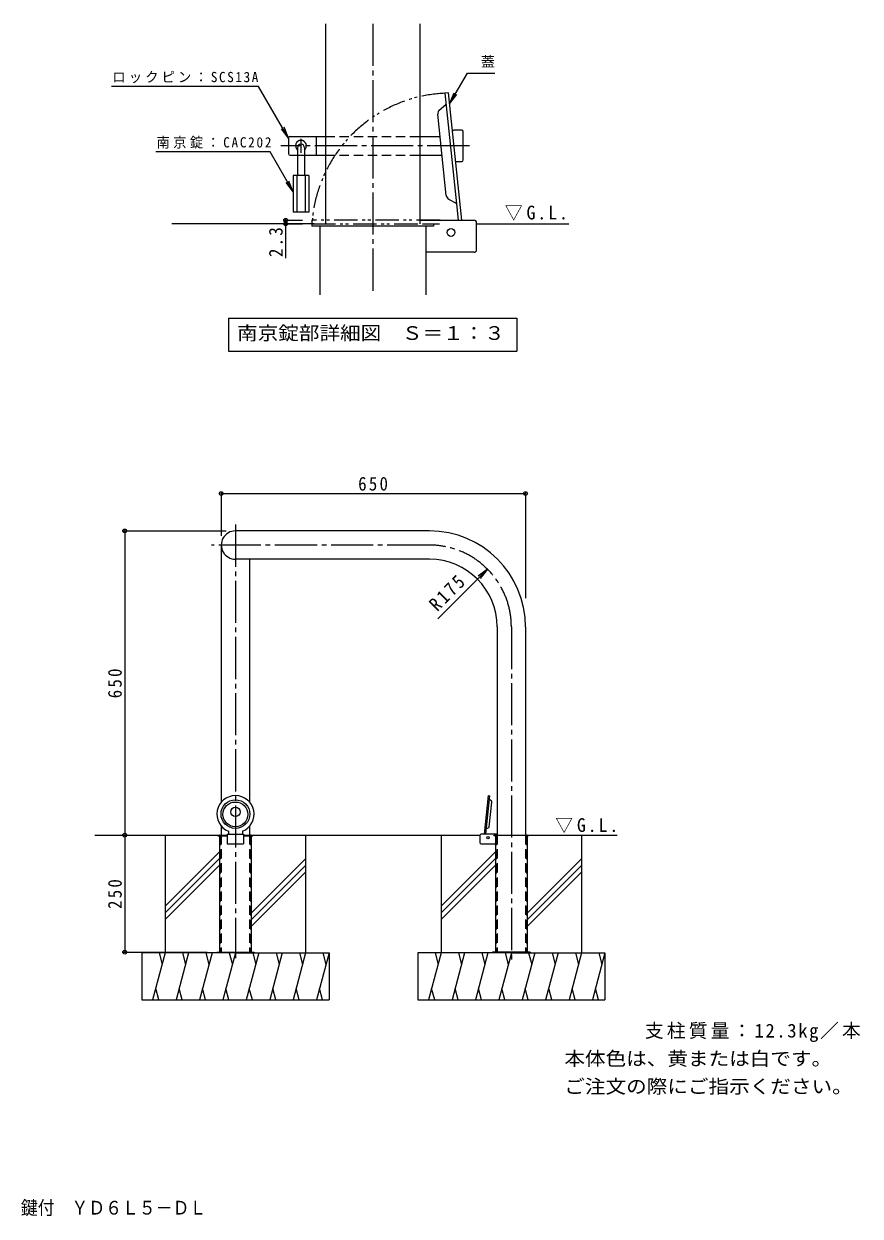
# Model space of a CAD drawing. Units: millimetres at full size, sheet at 1:10, with parts at other scales. Extents: x -1749 to 1825, y -1371 to 1318.
# Drawn here: x 38 to 1825, y -1371 to 1176 of the extents above; entities that cross this region are included whole.
import ezdxf
from ezdxf.enums import TextEntityAlignment as Align

# ---------------------------------------------------------------- set-up
doc = ezdxf.new("R2010")
doc.units = ezdxf.units.MM
doc.header["$LTSCALE"] = 10
doc.header["$PDMODE"] = 32
doc.header["$PDSIZE"] = 8
for name, pattern in [('CHAIN1', [8, 5, -1, 1, -1]), ('CHAIN2', [12, 9, -1, 1, -1]), ('DASHED1', [1.8, 1.2, -0.6]), ('DASHED2', [3, 2, -1]), ('DOUBLE_CHAIN1', [8.8, 5, -1, 0.6, -0.6, 0.6, -1])]:
    doc.linetypes.add(name, pattern=pattern)
for name, color, linetype, lineweight in [('C-0', 7, 'CHAIN2', 9), ('C-1', 7, 'Continuous', 9), ('C-2', 3, 'Continuous', 9), ('C-3', 4, 'Continuous', 9), ('C-4', 7, 'Continuous', 9), ('C-5', 7, 'Continuous', 9), ('C-6', 6, 'Continuous', 5), ('D-0', 7, 'CHAIN2', 9), ('D-2', 3, 'Continuous', 9), ('D-3', 6, 'Continuous', 5), ('D-4', 7, 'Continuous', 9), ('D-5', 7, 'Continuous', 9), ('D-6', 6, 'Continuous', 5), ('D-B', 7, 'Continuous', 9)]:
    doc.layers.add(name, color=color, linetype=linetype, lineweight=lineweight)
doc.layers.add('F-5_F-5ﾚｲﾔ', color=2, linetype='Continuous')
doc.styles.add('ＭＳ ゴシック', font='')
doc.styles.get('ＭＳ ゴシック').set_extended_font_data('MS Gothic')

msp = doc.modelspace()

# ---------------------------------------------------------------- linework, layer by layer
at = {"layer": 'C-0'}
for p, q in [((489.97, 106.22), (489.97, -819.8)), ((904.47, 62.5), (439.22, 62.5)), ((1079.47, -112.5), (1079.47, -824.53))]:
    msp.add_line(p, q, dxfattribs=at)
msp.add_arc((904.47, -112.5), 175, 0, 90, dxfattribs=at)
at = {"layer": 'C-1'}
for p, q in [((449.97, -807.25), (449.97, -808.75)), ((449.97, -807.25), (529.97, -807.25)), ((469.35, -807.25), (469.35, -808.75)), ((510.58, -807.25), (510.58, -808.75)), ((529.97, -807.25), (529.97, -808.75)), ((1039.47, -807.25), (1039.47, -808.75)), ((1119.47, -807.25), (1039.47, -807.25)), ((1066.97, -807.25), (1066.97, -808.75)), ((1091.97, -807.25), (1091.97, -808.75)), ((1119.47, -807.25), (1119.47, -808.75))]:
    msp.add_line(p, q, dxfattribs=at)
at = {"layer": 'C-2'}
for p, q in [((904.47, 92.75), (489.97, 92.75)), ((459.72, 62.5), (459.72, -486.47)), ((904.47, 32.25), (489.97, 32.25)), ((520.22, 32.25), (520.22, -486.47)), ((1049.22, -112.5), (1049.22, -557.25)), ((1109.72, -112.5), (1109.72, -557.25)), ((459.72, -537.76), (459.72, -557.25)), ((520.22, -537.76), (520.22, -557.25))]:
    msp.add_line(p, q, dxfattribs=at)
at = {"layer": 'C-2', "linetype": 'DASHED2'}
for p, q in [((459.72, -557.25), (459.72, -807.25)), ((520.22, -557.25), (520.22, -807.25)), ((1049.22, -557.25), (1049.22, -807.25)), ((1109.72, -557.25), (1109.72, -807.25))]:
    msp.add_line(p, q, dxfattribs=at)
at = {"layer": 'C-2'}
for centre, radius, start, end in [((489.97, 62.5), 30.25, 89.99986, 270.00014), ((904.47, -112.5), 205.25, 0, 90), ((904.47, -112.5), 144.75, 0, 90)]:
    msp.add_arc(centre, radius, start, end, dxfattribs=at)
at = {"layer": 'C-3', "color": 6, "lineweight": 5}
for p, q in [((1022.34, -554.95), (1031, -472.58)), ((1024.66, -554.95), (1033.29, -472.82)), ((1031, -472.58), (1033.29, -472.82)), ((1036.82, -484.36), (1032.75, -480.82)), ((1032.36, -539.02), (1037.84, -486.94)), ((474.97, -548.72), (474.97, -554.95)), ((504.97, -548.72), (504.97, -554.95)), ((1023, -548.72), (1025.29, -548.96)), ((1030.84, -541.33), (1026.11, -543.95))]:
    msp.add_line(p, q, dxfattribs=at)
at = {"layer": 'C-3'}
for p, q in [((452.47, -557.25), (452.47, -558.75)), ((452.47, -557.25), (472.47, -557.25)), ((452.47, -558.75), (472.47, -558.75)), ((455.97, -558.75), (455.97, -807.25)), ((507.47, -557.25), (527.47, -557.25)), ((507.47, -558.75), (527.47, -558.75)), ((523.97, -558.75), (523.97, -807.25)), ((527.47, -557.25), (527.47, -558.75)), ((1041.97, -557.25), (1049.22, -557.25)), ((1045.47, -558.75), (1041.97, -558.75)), ((1045.47, -558.75), (1045.47, -807.25)), ((1113.47, -558.75), (1113.47, -807.25)), ((1116.97, -558.75), (1113.47, -558.75)), ((1116.97, -557.25), (1116.97, -558.75))]:
    msp.add_line(p, q, dxfattribs=at)
at = {"layer": 'C-3', "linetype": 'DASHED2'}
for p, q in [((457.47, -558.75), (457.47, -807.25)), ((522.47, -558.75), (522.47, -807.25)), ((1046.97, -558.75), (1046.97, -807.25)), ((1111.97, -558.75), (1111.97, -807.25))]:
    msp.add_line(p, q, dxfattribs=at)
at = {"layer": 'C-3', "color": 3}
for p, q in [((472.47, -554.95), (507.47, -554.95)), ((472.47, -554.95), (472.47, -575.45)), ((507.47, -554.95), (507.47, -575.45)), ((1012.97, -573.95), (1012.97, -556.45)), ((1049.22, -554.95), (1014.47, -554.95)), ((472.47, -575.45), (507.47, -575.45)), ((1014.47, -575.45), (1045.47, -575.45))]:
    msp.add_line(p, q, dxfattribs=at)
at = {"layer": 'C-3'}
msp.add_lwpolyline([(1041.97, -557.25), (1041.97, -557.31), (1041.97, -558.75)], dxfattribs=at)
at = {"layer": 'C-3', "color": 2}
msp.add_circle((1029.37, -562.75), 2.5, dxfattribs=at)
at = {"layer": 'C-3', "color": 6, "lineweight": 5}
for centre, radius, start, end in [((1033.21, -480.29), 0.7, 173.99799, 228.99889), ((1034.85, -486.62), 3, 353.99956, 48.99919), ((1026.45, -544.56), 0.7, 119.00227, 174.00244), ((1029.38, -538.71), 3, 299.00172, 353.99965)]:
    msp.add_arc(centre, radius, start, end, dxfattribs=at)
at = {"layer": 'C-3', "linetype": 'DASHED1'}
for centre, start, end in [((455.97, -558.75), 0, 90), ((523.97, -558.75), 90, 180), ((1045.47, -558.75), 0, 90), ((1113.47, -558.75), 90, 180)]:
    msp.add_arc(centre, 1.5, start, end, dxfattribs=at)
at = {"layer": 'C-3', "color": 3}
for centre, start, end in [((1014.47, -556.45), 90, 180), ((1014.47, -573.95), 180, 270)]:
    msp.add_arc(centre, 1.5, start, end, dxfattribs=at)
at = {"layer": 'C-3', "color": 6, "lineweight": 5}
msp.add_ellipse((489.97, -512.11), major_axis=(39.75, 0), ratio=0.9945, start_param=5.0993324, end_param=10.6086308, dxfattribs=at)
for centre, major_axis in [((489.97, -512.11), (30.75, 0)), ((489.97, -512.74), (26.55, 0))]:
    msp.add_ellipse(centre, major_axis=major_axis, ratio=0.9945, dxfattribs=at)
at = {"layer": 'C-4'}
for p, q in [((459.72, 175.46), (459.72, 82.5)), ((459.72, 172.46), (1109.72, 172.46)), ((1109.72, 175.46), (1109.72, -50.99)), ((250.49, 92.75), (469.97, 92.75)), ((253.49, 92.75), (253.49, -557.25)), ((1028.21, 11.24), (1008.38, -3.98)), ((253.49, -557.25), (253.49, -807.25)), ((250.49, -807.25), (429.97, -807.25))]:
    msp.add_line(p, q, dxfattribs=at)
msp.add_lwpolyline([(922.14, -94.83), (1028.21, 11.24), (1012.99, -8.59)], dxfattribs=at)
msp.add_circle((489.97, -507.37), 10, dxfattribs=at)
for p in [(459.72, 172.46), (1109.72, 172.46), (253.49, 92.75), (253.49, -557.25), (253.49, -807.25)]:
    msp.add_point(p, dxfattribs=at)
at = {"layer": 'C-6'}
for p, q in [((189.97, -557.25), (452.47, -557.25)), ((339.97, -557.25), (339.97, -808.75)), ((527.47, -557.25), (1012.97, -557.25)), ((639.97, -557.25), (639.97, -808.75)), ((929.47, -557.25), (929.47, -808.75)), ((1049.22, -557.25), (1305.47, -557.25)), ((1229.47, -557.25), (1229.47, -808.75)), ((455.97, -592.94), (339.97, -708.94)), ((455.97, -607.09), (339.97, -723.09)), ((639.97, -607.83), (523.97, -723.83)), ((1045.47, -592.94), (929.47, -708.94)), ((1045.47, -607.09), (929.47, -723.09)), ((1229.47, -607.83), (1113.47, -723.83)), ((455.97, -621.23), (339.97, -737.23)), ((639.97, -621.97), (523.97, -737.97)), ((639.97, -636.11), (523.97, -752.11)), ((1045.47, -621.23), (929.47, -737.23)), ((1229.47, -621.97), (1113.47, -737.97)), ((1229.47, -636.11), (1113.47, -752.11)), ((339.97, -808.75), (313.17, -908.75)), ((326.92, -808.75), (333.44, -833.1)), ((389.97, -808.75), (363.17, -908.75)), ((376.92, -808.75), (383.44, -833.1)), ((439.97, -808.75), (413.17, -908.75)), ((426.92, -808.75), (433.44, -833.1)), ((489.97, -808.75), (463.17, -908.75)), ((476.92, -808.75), (483.44, -833.1)), ((489.97, -808.75), (689.97, -808.75)), ((539.97, -808.75), (513.17, -908.75)), ((526.92, -808.75), (533.44, -833.1)), ((589.97, -808.75), (563.17, -908.75)), ((576.92, -808.75), (583.44, -833.1)), ((639.97, -808.75), (613.17, -908.75)), ((626.92, -808.75), (633.44, -833.1)), ((689.97, -808.75), (663.17, -908.75)), ((676.92, -808.75), (683.44, -833.1)), ((689.97, -808.75), (689.97, -908.75)), ((929.47, -808.75), (902.67, -908.75)), ((916.42, -808.75), (922.94, -833.1)), ((979.47, -808.75), (952.67, -908.75)), ((966.42, -808.75), (972.94, -833.1)), ((1029.47, -808.75), (1002.67, -908.75)), ((1016.42, -808.75), (1022.94, -833.1)), ((1079.47, -808.75), (1052.67, -908.75)), ((1066.42, -808.75), (1072.94, -833.1)), ((1079.47, -808.75), (1279.47, -808.75)), ((1129.47, -808.75), (1102.67, -908.75)), ((1116.42, -808.75), (1122.94, -833.1)), ((1179.47, -808.75), (1152.67, -908.75)), ((1166.42, -808.75), (1172.94, -833.1)), ((1229.47, -808.75), (1202.67, -908.75)), ((1216.42, -808.75), (1222.94, -833.1)), ((1279.47, -808.75), (1252.67, -908.75)), ((1266.42, -808.75), (1272.94, -833.1)), ((1279.47, -808.75), (1279.47, -908.75)), ((326.22, -908.75), (319.7, -884.4)), ((376.22, -908.75), (369.7, -884.4)), ((426.22, -908.75), (419.7, -884.4)), ((476.22, -908.75), (469.7, -884.4)), ((526.22, -908.75), (519.7, -884.4)), ((576.22, -908.75), (569.7, -884.4)), ((626.22, -908.75), (619.7, -884.4)), ((676.22, -908.75), (669.7, -884.4)), ((915.72, -908.75), (909.2, -884.4)), ((965.72, -908.75), (959.2, -884.4)), ((1015.72, -908.75), (1009.2, -884.4)), ((1065.72, -908.75), (1059.2, -884.4)), ((1115.72, -908.75), (1109.2, -884.4)), ((1165.72, -908.75), (1159.2, -884.4)), ((1215.72, -908.75), (1209.2, -884.4)), ((1265.72, -908.75), (1259.2, -884.4)), ((289.97, -908.75), (689.97, -908.75)), ((879.47, -908.75), (1279.47, -908.75))]:
    msp.add_line(p, q, dxfattribs=at)
for points in [[(489.97, -808.75), (289.97, -808.75), (289.97, -908.75)], [(1079.47, -808.75), (879.47, -808.75), (879.47, -908.75)]]:
    msp.add_lwpolyline(points, dxfattribs=at)
at = {"layer": 'D-0'}
for p, q in [((783.45, 1175.8), (783.45, 597.21)), ((989.74, 915.19), (587.13, 915.19))]:
    msp.add_line(p, q, dxfattribs=at)
at = {"layer": 'D-2'}
for p, q in [((682.61, 1175.8), (682.61, 748.52)), ((884.28, 1175.8), (884.28, 748.52))]:
    msp.add_line(p, q, dxfattribs=at)
at = {"layer": 'D-3'}
for p, q in [((945.26, 1028.28), (937.63, 1027.48)), ((937.63, 1027.48), (962.48, 791.08)), ((973.86, 756.19), (945.26, 1028.28)), ((925.59, 991.5), (939.17, 1003.3)), ((940.45, 809.3), (922.21, 982.91)), ((945.5, 801.63), (961.29, 792.87)), ((962.48, 791.08), (966.15, 756.19))]:
    msp.add_line(p, q, dxfattribs=at)
at = {"layer": 'D-3', "linetype": 'DOUBLE_CHAIN1'}
for p, q in [((927.04, 756.19), (653.45, 756.19)), ((653.45, 756.19), (653.45, 748.52)), ((653.45, 748.52), (891.15, 748.52)), ((891.15, 748.52), (926.23, 748.52))]:
    msp.add_line(p, q, dxfattribs=at)
at = {"layer": 'D-3', "color": 4, "lineweight": 9}
for p, q in [((653.45, 748.52), (653.45, 743.52)), ((670.11, 743.52), (670.11, 597.21)), ((896.78, 743.52), (896.78, 597.21))]:
    msp.add_line(p, q, dxfattribs=at)
at = {"layer": 'D-3', "color": 3, "lineweight": 9}
for p, q in [((884.28, 756.19), (1000.11, 756.19)), ((1005.11, 692.86), (1005.11, 751.19)), ((1000.11, 687.86), (896.78, 687.86))]:
    msp.add_line(p, q, dxfattribs=at)
at = {"layer": 'D-3', "color": 4, "lineweight": 9}
msp.add_lwpolyline([(913.45, 748.52), (913.45, 743.52), (653.45, 743.52)], dxfattribs=at)
at = {"layer": 'D-3', "color": 2, "lineweight": 9}
msp.add_circle((950.45, 730.19), 8.33, dxfattribs=at)
at = {"layer": 'D-3', "linetype": 'DOUBLE_CHAIN1'}
msp.add_arc((950.45, 730.19), 297.56, 92.46778, 176.46771, dxfattribs=at)
at = {"layer": 'D-3'}
for centre, radius, start, end in [((937.64, 1005.06), 2.33, 311.00111, 6.00201), ((932.15, 983.95), 10, 131.00081, 186.00044), ((950.4, 810.34), 10, 186.00035, 240.99828), ((960.16, 790.83), 2.33, 5.99756, 60.99773)]:
    msp.add_arc(centre, radius, start, end, dxfattribs=at)
at = {"layer": 'D-3', "color": 3, "lineweight": 9}
for centre, start, end in [((1000.11, 751.19), 0, 90), ((1000.11, 692.86), 270, 0)]:
    msp.add_arc(centre, 5, start, end, dxfattribs=at)
at = {"layer": 'D-4'}
for p, q in [((594.32, 756.19), (633.45, 756.19)), ((594.32, 748.52), (633.45, 748.52)), ((597.32, 756.19), (597.32, 675.5))]:
    msp.add_line(p, q, dxfattribs=at)
for p in [(597.32, 756.19), (597.32, 748.52)]:
    msp.add_point(p, dxfattribs=at)
at = {"layer": 'D-5'}
for p, q in [((947.68, 1005.27), (985.51, 1070.8)), ((985.51, 1070.8), (1044.31, 1070.8)), ((539.6, 1042.32), (225.23, 1042.32)), ((603.38, 931.86), (539.6, 1042.32)), ((947.68, 1005.27), (957.24, 1028.37)), ((947.68, 1005.27), (962.9, 1025.11)), ((603.38, 931.86), (588.16, 951.69)), ((603.38, 931.86), (593.81, 954.95)), ((613.38, 816.83), (598.16, 836.66)), ((613.38, 816.83), (603.81, 839.92)), ((475.45, 546.85), (1091.45, 546.85)), ((475.45, 546.85), (475.45, 476.85)), ((1091.45, 546.85), (1091.45, 476.85)), ((475.45, 476.85), (1091.45, 476.85))]:
    msp.add_line(p, q, dxfattribs=at)
msp.add_lwpolyline([(613.38, 816.83), (563.88, 902.45), (320.28, 902.45)], dxfattribs=at)
at = {"layer": 'D-6'}
for p, q in [((658.45, 748.52), (354.44, 748.52)), ((1005.11, 748.52), (1201.97, 748.52))]:
    msp.add_line(p, q, dxfattribs=at)
at = {"layer": 'D-B'}
for p, q in [((973.38, 948.52), (956.71, 948.52)), ((976.71, 885.19), (976.71, 945.19)), ((603.38, 931.86), (603.38, 898.52)), ((606.71, 935.19), (682.61, 935.19)), ((663.38, 895.19), (663.38, 935.19)), ((884.28, 935.19), (927.22, 935.19)), ((606.71, 895.19), (622.54, 895.19)), ((637.54, 895.19), (682.61, 895.19)), ((884.28, 895.19), (931.43, 895.19)), ((960.65, 881.86), (973.38, 881.86))]:
    msp.add_line(p, q, dxfattribs=at)
at = {"layer": 'D-B', "linetype": 'CHAIN1'}
msp.add_line((630.04, 930.24), (630.04, 900.04), dxfattribs=at)
at = {"layer": 'D-B', "linetype": 'DASHED2'}
for p, q in [((682.61, 935.19), (884.28, 935.19)), ((622.54, 895.19), (637.54, 895.19)), ((682.61, 895.19), (884.28, 895.19))]:
    msp.add_line(p, q, dxfattribs=at)
at = {"layer": 'D-B', "color": 2}
for p, q in [((622.54, 911.02), (622.54, 851.86)), ((637.54, 911.02), (637.54, 851.86)), ((613.38, 851.86), (613.38, 773.52)), ((646.71, 851.86), (613.38, 851.86)), ((620.88, 851.86), (620.88, 773.52)), ((639.21, 851.86), (639.21, 773.52)), ((646.71, 851.86), (646.71, 773.52)), ((646.71, 773.52), (613.38, 773.52))]:
    msp.add_line(p, q, dxfattribs=at)
at = {"layer": 'D-B'}
for centre, radius, start, end in [((956.71, 945.19), 3.33, 90, 150.18345), ((973.38, 945.19), 3.33, 0, 90), ((606.71, 931.86), 3.33, 90, 180), ((630.04, 915.19), 11.67, 310.00777, 229.99527), ((606.71, 898.52), 3.33, 180, 270), ((973.38, 885.19), 3.33, 270, 0)]:
    msp.add_arc(centre, radius, start, end, dxfattribs=at)
at = {"layer": 'D-B', "color": 2}
msp.add_arc((630.04, 911.02), 7.5, 0, 180, dxfattribs=at)

# ---------------------------------------------------------------- texts
at = {"layer": 'C-4', "color": 2, "insert": (752.22, 178.46), "char_height": 29.33, "attachment_point": 7, "style": 'ＭＳ ゴシック'}
msp.add_mtext('\\T1.27;\\W0.9;650', dxfattribs=at)
at = {"layer": 'C-4', "color": 2, "char_height": 29.33, "attachment_point": 7, "style": 'ＭＳ ゴシック'}
for s, insert, rotation in [('\\T1.28;\\W0.9;R175', (921.62, -81.21), 45), ('\\T1.27;\\W0.9;650', (247.49, -264.75), 90), ('\\T1.27;\\W0.9;250', (247.49, -714.75), 90)]:
    msp.add_mtext(s, dxfattribs=dict(at, insert=insert, rotation=rotation))
at = {"layer": 'C-5', "color": 2, "style": 'ＭＳ ゴシック', "width": 1.1}
for s, p in [('本体色は、黄または白です。', (1192.64, -1057.84)), ('ご注文の際にご指示ください。', (1192.64, -1117.31))]:
    msp.add_text(s, height=29.33, dxfattribs=at).set_placement(p, align=Align.BOTTOM_LEFT)
at = {"layer": 'C-5', "color": 2, "insert": (1173.2, -552.89), "char_height": 29.33, "attachment_point": 7, "style": 'ＭＳ ゴシック'}
msp.add_mtext('\\T1.22;\\W0.95;▽G.L.', dxfattribs=at)
at = {"layer": 'D-4', "color": 2, "insert": (591.32, 677.75), "char_height": 29.33, "attachment_point": 7, "rotation": 90, "style": 'ＭＳ ゴシック'}
msp.add_mtext('\\T1.27;\\W0.9;2.3', dxfattribs=at)
at = {"layer": 'D-5', "style": 'ＭＳ ゴシック'}
msp.add_text('蓋', height=21.99, dxfattribs=at).set_placement((1014.31, 1077.46), align=Align.BOTTOM_LEFT)
at = {"layer": 'D-5', "color": 2, "style": 'ＭＳ ゴシック', "width": 1.1}
msp.add_text('南京錠部詳細図\u3000Ｓ＝１：３', height=29.33, dxfattribs=at).set_placement((493.45, 491.85), align=Align.BOTTOM_LEFT)
at = {"layer": 'D-5', "char_height": 21.99, "attachment_point": 7, "style": 'ＭＳ ゴシック'}
for s, insert in [('\\T1.23;\\W0.95;ロックピン：SCS13A', (227.1, 1048.98)), ('\\T1.25;\\W0.95;南京錠：CAC202', (321.38, 909.12))]:
    msp.add_mtext(s, dxfattribs=dict(at, insert=insert))
at = {"layer": 'D-5', "color": 2, "insert": (1065.46, 755.43), "char_height": 29.33, "attachment_point": 7, "style": 'ＭＳ ゴシック'}
msp.add_mtext('\\T1.22;\\W0.95;▽G.L.', dxfattribs=at)
at = {"layer": 'F-5_F-5ﾚｲﾔ', "style": 'ＭＳ ゴシック', "width": 0.9}
msp.add_text('車止め\u3000スチール製\u3000コーナー型\u3000脱着式\u3000スチール製蓋\u3000鍵付\u3000ＹＤ６Ｌ５－ＤＬ', height=29.33, dxfattribs=at).set_placement((-940.51, -1376.43), align=Align.BOTTOM_LEFT)
at = {"layer": 'F-5_F-5ﾚｲﾔ', "insert": (1364.84, -999.01), "char_height": 29.33, "attachment_point": 7, "style": 'ＭＳ ゴシック'}
msp.add_mtext('\\T1.17;支柱質量：12.3kg／本', dxfattribs=at)

doc.saveas('drawing.dxf')
